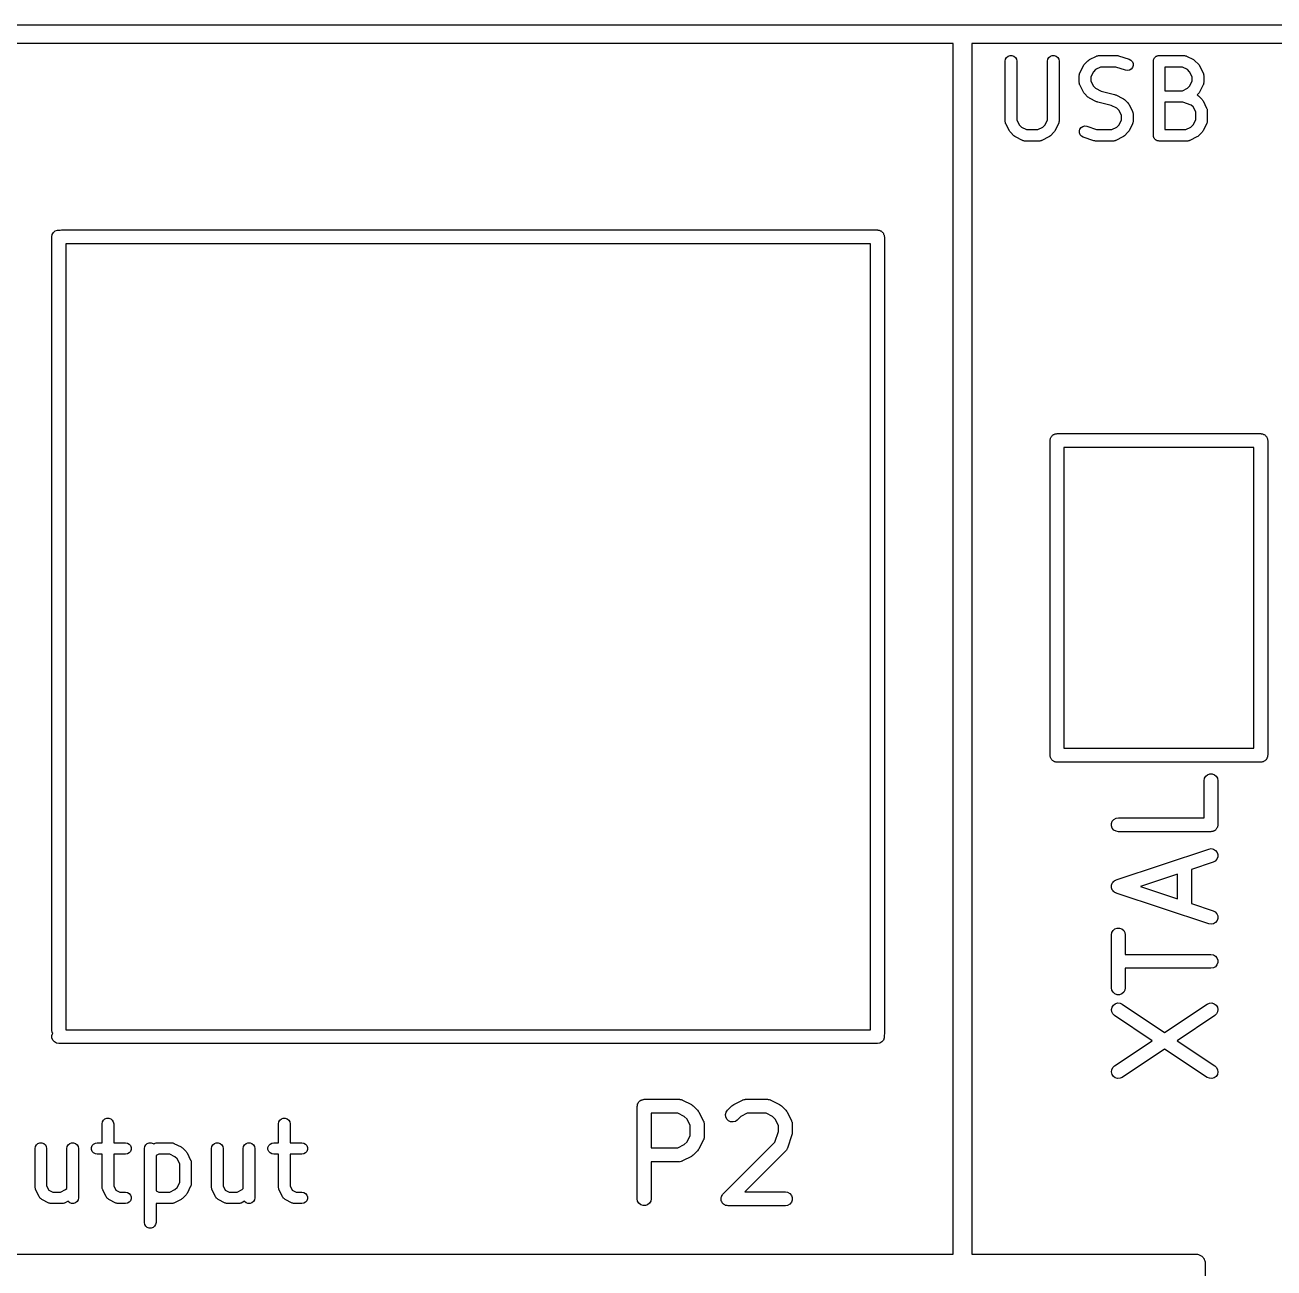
# Model space of a CAD drawing. Extents: x 76 to 227, y -129 to -83.
# Drawn here: x 140.02 to 153.51, y -106.2 to -92.77 of the extents above; entities that cross this region are included whole.
import ezdxf

# ---------------------------------------------------------------- set-up
doc = ezdxf.new("R2010")
doc.units = 0
doc.header["$MEASUREMENT"] = 0
doc.layers.add('BLACK', color=7, linetype='CONTINUOUS')

msp = doc.modelspace()

# ---------------------------------------------------------------- linework, layer by layer
at = {"layer": 'Black'}
for p, q in [((100.36, -92.77), (171.87, -92.77)), ((150.05, -92.97), (115.58, -92.97)), ((150.05, -106.05), (150.05, -92.97)), ((150.25, -92.97), (150.25, -106.05)), ((171.77, -92.97), (150.25, -92.97)), ((150.61, -93.1619), (150.614, -93.1405)), ((150.61, -93.8095), (150.61, -93.1619)), ((150.614, -93.1405), (150.625, -93.1217)), ((150.625, -93.1217), (150.641, -93.1078)), ((150.641, -93.1078), (150.662, -93.1004)), ((150.662, -93.1004), (150.683, -93.1004)), ((150.683, -93.1004), (150.704, -93.1078)), ((150.704, -93.1078), (150.72, -93.1217)), ((150.72, -93.1217), (150.731, -93.1405)), ((150.731, -93.1405), (150.735, -93.1619)), ((150.735, -93.1619), (150.735, -93.7948)), ((151.067, -93.1619), (151.071, -93.1405)), ((151.067, -93.7948), (151.067, -93.1619)), ((151.071, -93.1405), (151.082, -93.1217)), ((151.082, -93.1217), (151.098, -93.1078)), ((151.098, -93.1078), (151.119, -93.1004)), ((151.119, -93.1004), (151.14, -93.1004)), ((151.14, -93.1004), (151.161, -93.1078)), ((151.161, -93.1078), (151.177, -93.1217)), ((151.177, -93.1217), (151.188, -93.1405)), ((151.188, -93.1405), (151.192, -93.1619)), ((151.192, -93.1619), (151.192, -93.8095)), ((151.461, -93.2021), (151.466, -93.1939)), ((151.466, -93.1939), (151.504, -93.1558)), ((151.504, -93.1558), (151.513, -93.1501)), ((151.513, -93.1501), (151.521, -93.1441)), ((151.521, -93.1441), (151.597, -93.106)), ((151.597, -93.106), (151.6, -93.105)), ((151.6, -93.105), (151.603, -93.1032)), ((151.603, -93.1032), (151.611, -93.1019)), ((151.611, -93.1019), (151.618, -93.0998)), ((151.618, -93.0998), (151.621, -93.1)), ((151.621, -93.1), (151.625, -93.0994)), ((151.625, -93.0994), (151.815, -93.0994)), ((151.815, -93.0994), (151.825, -93.1011)), ((151.825, -93.1011), (151.835, -93.1026)), ((151.835, -93.1026), (151.949, -93.1407)), ((151.949, -93.1407), (151.968, -93.151)), ((151.968, -93.151), (151.983, -93.1673)), ((151.983, -93.1673), (151.991, -93.1875)), ((151.991, -93.1875), (151.991, -93.2092)), ((152.21, -93.1619), (152.211, -93.1565)), ((152.21, -93.9619), (152.21, -93.1619)), ((152.211, -93.1511), (152.213, -93.1459)), ((152.211, -93.1565), (152.211, -93.1511)), ((152.213, -93.1459), (152.214, -93.1405)), ((152.214, -93.1405), (152.216, -93.1358)), ((152.216, -93.1358), (152.218, -93.1307)), ((152.218, -93.1307), (152.222, -93.1265)), ((152.222, -93.1265), (152.225, -93.1217)), ((152.225, -93.1217), (152.229, -93.1182)), ((152.229, -93.1182), (152.232, -93.114)), ((152.232, -93.114), (152.237, -93.1113)), ((152.237, -93.1113), (152.241, -93.1078)), ((152.241, -93.1078), (152.246, -93.1059)), ((152.246, -93.1059), (152.251, -93.1032)), ((152.251, -93.1032), (152.256, -93.1022)), ((152.256, -93.1022), (152.262, -93.1004)), ((152.262, -93.1004), (152.267, -93.1004)), ((152.267, -93.1004), (152.272, -93.0994)), ((152.272, -93.0994), (152.539, -93.0994)), ((152.539, -93.0994), (152.543, -93.1)), ((152.543, -93.1), (152.546, -93.0998)), ((152.546, -93.0998), (152.553, -93.1019)), ((152.553, -93.1019), (152.56, -93.1032)), ((152.56, -93.1032), (152.564, -93.105)), ((152.564, -93.105), (152.567, -93.106)), ((152.567, -93.106), (152.643, -93.1441)), ((152.643, -93.1441), (152.651, -93.1501)), ((152.651, -93.1501), (152.659, -93.1558)), ((152.659, -93.1558), (152.698, -93.1939)), ((152.698, -93.1939), (152.703, -93.2021)), ((151.41, -93.3071), (151.412, -93.3001)), ((151.411, -93.3107), (151.41, -93.3071)), ((151.41, -93.3143), (151.411, -93.3107)), ((151.41, -93.3905), (151.41, -93.3143)), ((151.412, -93.3001), (151.414, -93.2929)), ((151.414, -93.2929), (151.415, -93.2898)), ((151.415, -93.2898), (151.416, -93.2863)), ((151.416, -93.2863), (151.455, -93.2101)), ((151.455, -93.2101), (151.461, -93.2021)), ((151.562, -93.2751), (151.535, -93.329)), ((151.535, -93.329), (151.535, -93.3757)), ((151.586, -93.2514), (151.562, -93.2751)), ((151.64, -93.2244), (151.586, -93.2514)), ((151.805, -93.2244), (151.64, -93.2244)), ((151.91, -93.2593), (151.805, -93.2244)), ((151.931, -93.2625), (151.91, -93.2593)), ((151.952, -93.2581), (151.931, -93.2625)), ((151.971, -93.2468), (151.952, -93.2581)), ((151.984, -93.2298), (151.971, -93.2468)), ((151.991, -93.2092), (151.984, -93.2298)), ((152.335, -93.2244), (152.335, -93.4804)), ((152.524, -93.2244), (152.335, -93.2244)), ((152.578, -93.2514), (152.524, -93.2244)), ((152.602, -93.2751), (152.578, -93.2514)), ((152.629, -93.329), (152.602, -93.2751)), ((152.629, -93.3757), (152.629, -93.329)), ((152.703, -93.2021), (152.709, -93.2101)), ((152.709, -93.2101), (152.747, -93.2863)), ((152.747, -93.2863), (152.748, -93.2898)), ((152.748, -93.2898), (152.75, -93.2929)), ((152.75, -93.2929), (152.751, -93.3001)), ((152.751, -93.3001), (152.754, -93.3071)), ((152.754, -93.3071), (152.753, -93.3107)), ((152.753, -93.3107), (152.754, -93.3143)), ((152.754, -93.3143), (152.754, -93.3905)), ((151.411, -93.394), (151.41, -93.3905)), ((151.41, -93.3976), (151.411, -93.394)), ((151.412, -93.4046), (151.41, -93.3976)), ((151.414, -93.4119), (151.412, -93.4046)), ((151.415, -93.415), (151.414, -93.4119)), ((151.416, -93.4184), (151.415, -93.415)), ((151.455, -93.4946), (151.416, -93.4184)), ((151.535, -93.3757), (151.562, -93.4296)), ((151.562, -93.4296), (151.586, -93.4534)), ((151.586, -93.4534), (151.647, -93.4839)), ((152.524, -93.4804), (152.578, -93.4534)), ((152.578, -93.4534), (152.602, -93.4296)), ((152.602, -93.4296), (152.629, -93.3757)), ((152.747, -93.4184), (152.709, -93.4946)), ((152.748, -93.415), (152.747, -93.4184)), ((152.75, -93.4119), (152.748, -93.415)), ((152.751, -93.4046), (152.75, -93.4119)), ((152.754, -93.3976), (152.751, -93.4046)), ((152.754, -93.3905), (152.753, -93.394)), ((152.753, -93.394), (152.754, -93.3976)), ((151.461, -93.5027), (151.455, -93.4946)), ((151.466, -93.5109), (151.461, -93.5027)), ((151.504, -93.549), (151.466, -93.5109)), ((151.513, -93.5547), (151.504, -93.549)), ((151.521, -93.5607), (151.513, -93.5547)), ((151.597, -93.5988), (151.521, -93.5607)), ((151.603, -93.6007), (151.597, -93.5988)), ((151.61, -93.6035), (151.603, -93.6007)), ((151.755, -93.6399), (151.61, -93.6035)), ((151.647, -93.4839), (151.792, -93.5203)), ((151.792, -93.5203), (151.799, -93.5231)), ((151.799, -93.5231), (151.805, -93.5251)), ((151.805, -93.5251), (151.881, -93.5631)), ((151.881, -93.5631), (151.889, -93.5691)), ((151.889, -93.5691), (151.898, -93.5749)), ((151.898, -93.5749), (151.936, -93.6129)), ((152.335, -93.4804), (152.524, -93.4804)), ((152.335, -93.6054), (152.335, -93.8994)), ((152.529, -93.6054), (152.335, -93.6054)), ((152.62, -93.6356), (152.529, -93.6054)), ((152.698, -93.5109), (152.682, -93.5261)), ((152.682, -93.5261), (152.686, -93.5285)), ((152.686, -93.5285), (152.692, -93.532)), ((152.692, -93.532), (152.695, -93.5347)), ((152.695, -93.5347), (152.698, -93.5368)), ((152.703, -93.5027), (152.698, -93.5109)), ((152.698, -93.5368), (152.736, -93.5749)), ((152.709, -93.4946), (152.703, -93.5027)), ((152.736, -93.5749), (152.741, -93.583)), ((152.741, -93.583), (152.747, -93.5911)), ((152.747, -93.5911), (152.785, -93.6673)), ((151.816, -93.6704), (151.755, -93.6399)), ((151.84, -93.6942), (151.816, -93.6704)), ((151.867, -93.7481), (151.84, -93.6942)), ((151.936, -93.6129), (151.941, -93.6211)), ((151.941, -93.6211), (151.947, -93.6292)), ((151.947, -93.6292), (151.985, -93.7054)), ((151.985, -93.7054), (151.986, -93.7088)), ((151.986, -93.7088), (151.988, -93.712)), ((151.988, -93.712), (151.99, -93.7192)), ((151.99, -93.7192), (151.992, -93.7262)), ((151.992, -93.7262), (151.991, -93.7298)), ((151.991, -93.7298), (151.992, -93.7333)), ((151.992, -93.7333), (151.992, -93.8095)), ((152.64, -93.6561), (152.62, -93.6356)), ((152.667, -93.71), (152.64, -93.6561)), ((152.667, -93.7948), (152.667, -93.71)), ((152.785, -93.6673), (152.786, -93.6707)), ((152.786, -93.6707), (152.788, -93.6739)), ((152.788, -93.6739), (152.79, -93.6811)), ((152.79, -93.6811), (152.792, -93.6881)), ((152.792, -93.6881), (152.791, -93.6917)), ((152.791, -93.6917), (152.792, -93.6952)), ((152.792, -93.6952), (152.792, -93.8095)), ((150.611, -93.8131), (150.61, -93.8095)), ((150.61, -93.8167), (150.611, -93.8131)), ((150.612, -93.8237), (150.61, -93.8167)), ((150.614, -93.8309), (150.612, -93.8237)), ((150.615, -93.834), (150.614, -93.8309)), ((150.616, -93.8375), (150.615, -93.834)), ((150.655, -93.9137), (150.616, -93.8375)), ((150.735, -93.7948), (150.762, -93.8487)), ((150.762, -93.8487), (150.786, -93.8724)), ((150.786, -93.8724), (150.84, -93.8994)), ((150.962, -93.8994), (151.016, -93.8724)), ((151.016, -93.8724), (151.04, -93.8487)), ((151.04, -93.8487), (151.067, -93.7948)), ((151.185, -93.8375), (151.147, -93.9137)), ((151.186, -93.834), (151.185, -93.8375)), ((151.188, -93.8309), (151.186, -93.834)), ((151.19, -93.8237), (151.188, -93.8309)), ((151.192, -93.8167), (151.19, -93.8237)), ((151.192, -93.8095), (151.191, -93.8131)), ((151.191, -93.8131), (151.192, -93.8167)), ((151.431, -93.877), (151.449, -93.8657)), ((151.449, -93.8657), (151.471, -93.8613)), ((151.471, -93.8613), (151.492, -93.8645)), ((151.492, -93.8645), (151.597, -93.8994)), ((151.762, -93.8994), (151.816, -93.8724)), ((151.816, -93.8724), (151.84, -93.8487)), ((151.84, -93.8487), (151.867, -93.7948)), ((151.867, -93.7948), (151.867, -93.7481)), ((151.985, -93.8375), (151.947, -93.9137)), ((151.986, -93.834), (151.985, -93.8375)), ((151.988, -93.8309), (151.986, -93.834)), ((151.99, -93.8237), (151.988, -93.8309)), ((151.992, -93.8167), (151.99, -93.8237)), ((151.992, -93.8095), (151.991, -93.8131)), ((151.991, -93.8131), (151.992, -93.8167)), ((152.562, -93.8994), (152.616, -93.8724)), ((152.616, -93.8724), (152.64, -93.8487)), ((152.64, -93.8487), (152.667, -93.7948)), ((152.785, -93.8375), (152.747, -93.9137)), ((152.786, -93.834), (152.785, -93.8375)), ((152.788, -93.8309), (152.786, -93.834)), ((152.79, -93.8237), (152.788, -93.8309)), ((152.792, -93.8167), (152.79, -93.8237)), ((152.792, -93.8095), (152.791, -93.8131)), ((152.791, -93.8131), (152.792, -93.8167)), ((150.661, -93.9217), (150.655, -93.9137)), ((150.666, -93.9299), (150.661, -93.9217)), ((150.704, -93.968), (150.666, -93.9299)), ((150.713, -93.9737), (150.704, -93.968)), ((150.721, -93.9797), (150.713, -93.9737)), ((150.797, -94.0178), (150.721, -93.9797)), ((150.84, -93.8994), (150.962, -93.8994)), ((151.081, -93.9797), (151.005, -94.0178)), ((151.089, -93.9738), (151.081, -93.9797)), ((151.098, -93.968), (151.089, -93.9738)), ((151.136, -93.9299), (151.098, -93.968)), ((151.141, -93.9217), (151.136, -93.9299)), ((151.147, -93.9137), (151.141, -93.9217)), ((151.411, -93.9146), (151.417, -93.894)), ((151.411, -93.9363), (151.411, -93.9146)), ((151.419, -93.9565), (151.411, -93.9363)), ((151.417, -93.894), (151.431, -93.877)), ((151.434, -93.9728), (151.419, -93.9565)), ((151.453, -93.9831), (151.434, -93.9728)), ((151.567, -94.0212), (151.453, -93.9831)), ((151.597, -93.8994), (151.762, -93.8994)), ((151.881, -93.9797), (151.805, -94.0178)), ((151.889, -93.9737), (151.881, -93.9797)), ((151.898, -93.968), (151.889, -93.9737)), ((151.936, -93.9299), (151.898, -93.968)), ((151.941, -93.9217), (151.936, -93.9299)), ((151.947, -93.9137), (151.941, -93.9217)), ((152.211, -93.9673), (152.21, -93.9619)), ((152.211, -93.9728), (152.211, -93.9673)), ((152.213, -93.9779), (152.211, -93.9728)), ((152.214, -93.9833), (152.213, -93.9779)), ((152.216, -93.988), (152.214, -93.9833)), ((152.218, -93.9932), (152.216, -93.988)), ((152.222, -93.9973), (152.218, -93.9932)), ((152.225, -94.0021), (152.222, -93.9973)), ((152.229, -94.0056), (152.225, -94.0021)), ((152.232, -94.0098), (152.229, -94.0056)), ((152.237, -94.0125), (152.232, -94.0098)), ((152.335, -93.8994), (152.562, -93.8994)), ((152.681, -93.9797), (152.605, -94.0178)), ((152.689, -93.9738), (152.681, -93.9797)), ((152.698, -93.968), (152.689, -93.9738)), ((152.736, -93.9299), (152.698, -93.968)), ((152.741, -93.9217), (152.736, -93.9299)), ((152.747, -93.9137), (152.741, -93.9217)), ((150.8, -94.0188), (150.797, -94.0178)), ((150.803, -94.0206), (150.8, -94.0188)), ((150.811, -94.0219), (150.803, -94.0206)), ((150.818, -94.024), (150.811, -94.0219)), ((150.821, -94.0238), (150.818, -94.024)), ((150.825, -94.0244), (150.821, -94.0238)), ((150.977, -94.0244), (150.825, -94.0244)), ((150.981, -94.0238), (150.977, -94.0244)), ((150.984, -94.024), (150.981, -94.0238)), ((150.991, -94.0219), (150.984, -94.024)), ((150.999, -94.0206), (150.991, -94.0219)), ((151.002, -94.0188), (150.999, -94.0206)), ((151.005, -94.0178), (151.002, -94.0188)), ((151.577, -94.0227), (151.567, -94.0212)), ((151.587, -94.0244), (151.577, -94.0227)), ((151.777, -94.0244), (151.587, -94.0244)), ((151.781, -94.0238), (151.777, -94.0244)), ((151.784, -94.024), (151.781, -94.0238)), ((151.791, -94.0219), (151.784, -94.024)), ((151.799, -94.0206), (151.791, -94.0219)), ((151.802, -94.0188), (151.799, -94.0206)), ((151.805, -94.0178), (151.802, -94.0188)), ((152.241, -94.016), (152.237, -94.0125)), ((152.246, -94.0179), (152.241, -94.016)), ((152.251, -94.0206), (152.246, -94.0179)), ((152.256, -94.0216), (152.251, -94.0206)), ((152.262, -94.0235), (152.256, -94.0216)), ((152.267, -94.0235), (152.262, -94.0235)), ((152.272, -94.0244), (152.267, -94.0235)), ((152.577, -94.0244), (152.272, -94.0244)), ((152.581, -94.0238), (152.577, -94.0244)), ((152.584, -94.024), (152.581, -94.0238)), ((152.591, -94.0219), (152.584, -94.024)), ((152.599, -94.0206), (152.591, -94.0219)), ((152.602, -94.0188), (152.599, -94.0206)), ((152.605, -94.0178), (152.602, -94.0188)), ((140.315, -95.06), (140.32, -95.0343)), ((140.315, -103.63), (140.315, -95.06)), ((140.32, -95.0343), (140.333, -95.0118)), ((140.333, -95.0118), (140.352, -94.995)), ((140.352, -94.995), (140.377, -94.9861)), ((140.377, -94.9861), (140.403, -94.9861)), ((140.403, -94.9861), (140.406, -94.9874)), ((140.406, -94.9874), (140.42, -94.985)), ((140.42, -94.985), (149.23, -94.985)), ((149.23, -94.985), (149.236, -94.9861)), ((149.236, -94.9861), (149.243, -94.9861)), ((149.243, -94.9861), (149.249, -94.9884)), ((149.249, -94.9884), (149.256, -94.9895)), ((149.256, -94.9895), (149.261, -94.9928)), ((149.261, -94.9928), (149.267, -94.995)), ((149.267, -94.995), (149.273, -94.9993)), ((149.273, -94.9993), (149.278, -95.0025)), ((149.278, -95.0025), (149.282, -95.0076)), ((149.282, -95.0076), (149.287, -95.0118)), ((149.287, -95.0118), (149.291, -95.0175)), ((149.291, -95.0175), (149.295, -95.0225)), ((149.295, -95.0225), (149.297, -95.0287)), ((149.297, -95.0287), (149.3, -95.0343)), ((149.3, -95.0343), (149.302, -95.0408)), ((149.302, -95.0408), (149.304, -95.047)), ((149.304, -95.047), (149.304, -95.0535)), ((149.304, -95.0535), (149.305, -95.06)), ((149.305, -95.06), (149.305, -103.67)), ((140.465, -95.135), (140.465, -103.625)), ((149.155, -95.135), (140.465, -95.135)), ((149.155, -103.625), (149.155, -95.135)), ((151.096, -97.247), (151.098, -97.2408)), ((151.096, -97.2535), (151.096, -97.247)), ((151.098, -97.2408), (151.1, -97.2343)), ((151.1, -97.2343), (151.103, -97.2287)), ((151.103, -97.2287), (151.105, -97.2225)), ((151.105, -97.2225), (151.109, -97.2175)), ((151.109, -97.2175), (151.113, -97.2118)), ((151.113, -97.2118), (151.118, -97.2076)), ((151.118, -97.2076), (151.122, -97.2025)), ((151.122, -97.2025), (151.127, -97.1993)), ((151.127, -97.1993), (151.132, -97.195)), ((151.132, -97.195), (151.139, -97.1928)), ((151.139, -97.1928), (151.144, -97.1895)), ((151.144, -97.1895), (151.151, -97.1884)), ((151.151, -97.1884), (151.157, -97.1861)), ((151.157, -97.1861), (151.164, -97.1861)), ((151.164, -97.1861), (151.17, -97.185)), ((151.17, -97.185), (153.37, -97.185)), ((153.37, -97.185), (153.376, -97.1861)), ((153.376, -97.1861), (153.383, -97.1861)), ((153.383, -97.1861), (153.389, -97.1884)), ((153.389, -97.1884), (153.396, -97.1895)), ((153.396, -97.1895), (153.401, -97.1928)), ((153.401, -97.1928), (153.407, -97.195)), ((153.407, -97.195), (153.413, -97.1993)), ((153.413, -97.1993), (153.418, -97.2025)), ((153.418, -97.2025), (153.422, -97.2076)), ((153.422, -97.2076), (153.427, -97.2118)), ((153.427, -97.2118), (153.431, -97.2175)), ((153.431, -97.2175), (153.435, -97.2225)), ((153.435, -97.2225), (153.437, -97.2287)), ((153.437, -97.2287), (153.44, -97.2343)), ((153.44, -97.2343), (153.442, -97.2408)), ((153.442, -97.2408), (153.444, -97.247)), ((153.444, -97.247), (153.444, -97.2535)), ((151.095, -97.26), (151.096, -97.2535)), ((151.095, -100.66), (151.095, -97.26)), ((151.245, -97.335), (151.245, -100.585)), ((153.295, -97.335), (151.245, -97.335)), ((153.295, -100.585), (153.295, -97.335)), ((153.444, -97.2535), (153.445, -97.26)), ((153.445, -97.26), (153.445, -100.66)), ((151.245, -100.585), (153.295, -100.585)), ((151.096, -100.666), (151.095, -100.66)), ((151.096, -100.673), (151.096, -100.666)), ((151.098, -100.679), (151.096, -100.673)), ((151.1, -100.686), (151.098, -100.679)), ((151.103, -100.691), (151.1, -100.686)), ((151.105, -100.697), (151.103, -100.691)), ((151.109, -100.703), (151.105, -100.697)), ((151.113, -100.708), (151.109, -100.703)), ((151.118, -100.712), (151.113, -100.708)), ((151.122, -100.717), (151.118, -100.712)), ((151.127, -100.721), (151.122, -100.717)), ((151.132, -100.725), (151.127, -100.721)), ((151.139, -100.727), (151.132, -100.725)), ((151.144, -100.73), (151.139, -100.727)), ((151.151, -100.732), (151.144, -100.73)), ((151.157, -100.734), (151.151, -100.732)), ((151.164, -100.734), (151.157, -100.734)), ((151.17, -100.735), (151.164, -100.734)), ((153.37, -100.735), (151.17, -100.735)), ((153.376, -100.734), (153.37, -100.735)), ((153.383, -100.734), (153.376, -100.734)), ((153.389, -100.732), (153.383, -100.734)), ((153.396, -100.73), (153.389, -100.732)), ((153.401, -100.727), (153.396, -100.73)), ((153.407, -100.725), (153.401, -100.727)), ((153.413, -100.721), (153.407, -100.725)), ((153.418, -100.717), (153.413, -100.721)), ((153.422, -100.712), (153.418, -100.717)), ((153.427, -100.708), (153.422, -100.712)), ((153.431, -100.703), (153.427, -100.708)), ((153.435, -100.697), (153.431, -100.703)), ((153.437, -100.691), (153.435, -100.697)), ((153.44, -100.686), (153.437, -100.691)), ((153.442, -100.679), (153.44, -100.686)), ((153.444, -100.673), (153.442, -100.679)), ((153.445, -100.66), (153.444, -100.666)), ((153.444, -100.666), (153.444, -100.673)), ((152.762, -100.909), (152.775, -100.887)), ((152.775, -100.887), (152.795, -100.87)), ((152.795, -100.87), (152.819, -100.861)), ((152.819, -100.861), (152.845, -100.861)), ((152.845, -100.861), (152.87, -100.87)), ((152.87, -100.87), (152.89, -100.887)), ((152.89, -100.887), (152.903, -100.909)), ((152.757, -100.935), (152.762, -100.909)), ((152.757, -101.336), (152.757, -100.935)), ((152.903, -100.909), (152.907, -100.935)), ((152.907, -100.935), (152.907, -101.411)), ((151.759, -101.398), (151.767, -101.373)), ((151.759, -101.424), (151.759, -101.398)), ((151.767, -101.448), (151.759, -101.424)), ((151.767, -101.373), (151.784, -101.353)), ((151.784, -101.353), (151.807, -101.34)), ((151.807, -101.34), (151.832, -101.336)), ((151.832, -101.336), (152.757, -101.336)), ((152.906, -101.424), (152.904, -101.43)), ((152.907, -101.411), (152.906, -101.417)), ((152.906, -101.417), (152.906, -101.424)), ((151.784, -101.468), (151.767, -101.448)), ((151.807, -101.481), (151.784, -101.468)), ((151.832, -101.486), (151.807, -101.481)), ((152.832, -101.486), (151.832, -101.486)), ((152.839, -101.485), (152.832, -101.486)), ((152.845, -101.485), (152.839, -101.485)), ((152.852, -101.483), (152.845, -101.485)), ((152.858, -101.481), (152.852, -101.483)), ((152.864, -101.478), (152.858, -101.481)), ((152.87, -101.476), (152.864, -101.478)), ((152.875, -101.472), (152.87, -101.476)), ((152.881, -101.468), (152.875, -101.472)), ((152.885, -101.463), (152.881, -101.468)), ((152.89, -101.459), (152.885, -101.463)), ((152.893, -101.453), (152.89, -101.459)), ((152.897, -101.448), (152.893, -101.453)), ((152.9, -101.442), (152.897, -101.448)), ((152.903, -101.437), (152.9, -101.442)), ((152.904, -101.43), (152.903, -101.437)), ((151.809, -102.006), (152.809, -101.673)), ((152.809, -101.673), (152.834, -101.669)), ((152.834, -101.669), (152.86, -101.675)), ((152.86, -101.675), (152.882, -101.688)), ((152.882, -101.688), (152.898, -101.709)), ((152.856, -101.815), (152.622, -101.894)), ((152.879, -101.803), (152.856, -101.815)), ((152.896, -101.784), (152.879, -101.803)), ((152.906, -101.759), (152.896, -101.784)), ((152.898, -101.709), (152.907, -101.733)), ((152.907, -101.733), (152.906, -101.759)), ((152.472, -101.944), (152.07, -102.078)), ((152.472, -102.212), (152.472, -101.944)), ((152.622, -101.894), (152.622, -102.262)), ((151.758, -102.067), (151.759, -102.065)), ((151.758, -102.078), (151.758, -102.067)), ((151.758, -102.089), (151.758, -102.078)), ((151.759, -102.091), (151.758, -102.089)), ((151.759, -102.063), (151.763, -102.052)), ((151.759, -102.065), (151.759, -102.063)), ((151.759, -102.093), (151.759, -102.091)), ((151.763, -102.103), (151.759, -102.093)), ((151.763, -102.052), (151.766, -102.042)), ((151.766, -102.113), (151.763, -102.103)), ((151.766, -102.042), (151.768, -102.04)), ((151.768, -102.038), (151.776, -102.03)), ((151.768, -102.04), (151.768, -102.038)), ((151.776, -102.03), (151.783, -102.022)), ((151.783, -102.022), (151.784, -102.02)), ((151.784, -102.02), (151.786, -102.019)), ((151.786, -102.019), (151.795, -102.014)), ((151.795, -102.014), (151.805, -102.008)), ((151.805, -102.008), (151.807, -102.007)), ((151.807, -102.007), (151.809, -102.006)), ((152.07, -102.078), (152.472, -102.212)), ((151.768, -102.115), (151.766, -102.113)), ((151.768, -102.117), (151.768, -102.115)), ((151.776, -102.125), (151.768, -102.117)), ((151.783, -102.134), (151.776, -102.125)), ((151.784, -102.135), (151.783, -102.134)), ((151.786, -102.136), (151.784, -102.135)), ((151.795, -102.142), (151.786, -102.136)), ((151.805, -102.147), (151.795, -102.142)), ((151.807, -102.148), (151.805, -102.147)), ((151.809, -102.149), (151.807, -102.148)), ((152.809, -102.482), (151.809, -102.149)), ((152.622, -102.262), (152.856, -102.34)), ((152.856, -102.34), (152.879, -102.352)), ((152.879, -102.352), (152.896, -102.372)), ((152.896, -102.372), (152.906, -102.396)), ((152.834, -102.486), (152.809, -102.482)), ((152.86, -102.481), (152.834, -102.486)), ((152.882, -102.467), (152.86, -102.481)), ((152.898, -102.447), (152.882, -102.467)), ((152.907, -102.422), (152.898, -102.447)), ((152.906, -102.396), (152.907, -102.422)), ((151.757, -102.601), (151.762, -102.576)), ((151.757, -103.173), (151.757, -102.601)), ((151.762, -102.576), (151.775, -102.553)), ((151.775, -102.553), (151.795, -102.536)), ((151.795, -102.536), (151.819, -102.528)), ((151.819, -102.528), (151.845, -102.528)), ((151.845, -102.528), (151.87, -102.536)), ((151.87, -102.536), (151.89, -102.553)), ((151.89, -102.553), (151.903, -102.576)), ((151.903, -102.576), (151.907, -102.601)), ((151.907, -102.601), (151.907, -102.812)), ((151.907, -102.812), (152.832, -102.812)), ((152.832, -102.812), (152.858, -102.817)), ((152.858, -102.817), (152.881, -102.83)), ((152.881, -102.83), (152.897, -102.85)), ((152.897, -102.85), (152.906, -102.874)), ((152.906, -102.9), (152.897, -102.925)), ((152.906, -102.874), (152.906, -102.9)), ((152.832, -102.962), (151.907, -102.962)), ((151.907, -102.962), (151.907, -103.173)), ((152.858, -102.958), (152.832, -102.962)), ((152.881, -102.945), (152.858, -102.958)), ((152.897, -102.925), (152.881, -102.945)), ((151.762, -103.199), (151.757, -103.173)), ((151.907, -103.173), (151.903, -103.199)), ((151.775, -103.221), (151.762, -103.199)), ((151.795, -103.238), (151.775, -103.221)), ((151.819, -103.247), (151.795, -103.238)), ((151.845, -103.247), (151.819, -103.247)), ((151.87, -103.238), (151.845, -103.247)), ((151.89, -103.221), (151.87, -103.238)), ((151.903, -103.199), (151.89, -103.221)), ((151.758, -103.406), (151.764, -103.381)), ((151.76, -103.432), (151.758, -103.406)), ((151.772, -103.455), (151.76, -103.432)), ((151.764, -103.381), (151.778, -103.359)), ((151.778, -103.359), (151.799, -103.344)), ((151.799, -103.344), (151.824, -103.336)), ((151.824, -103.336), (151.85, -103.338)), ((151.85, -103.338), (151.874, -103.349)), ((151.874, -103.349), (152.332, -103.654)), ((152.332, -103.654), (152.791, -103.349)), ((152.791, -103.349), (152.815, -103.338)), ((152.815, -103.338), (152.841, -103.336)), ((152.841, -103.336), (152.866, -103.344)), ((152.866, -103.344), (152.887, -103.359)), ((152.887, -103.359), (152.901, -103.381)), ((152.904, -103.432), (152.893, -103.455)), ((152.901, -103.381), (152.907, -103.406)), ((152.907, -103.406), (152.904, -103.432)), ((151.791, -103.473), (151.772, -103.455)), ((152.197, -103.744), (151.791, -103.473)), ((152.874, -103.473), (152.468, -103.744)), ((152.893, -103.455), (152.874, -103.473)), ((140.32, -103.656), (140.315, -103.63)), ((140.316, -103.687), (140.324, -103.664)), ((140.316, -103.713), (140.316, -103.687)), ((140.325, -103.737), (140.316, -103.713)), ((140.324, -103.664), (140.32, -103.656)), ((140.465, -103.625), (149.155, -103.625)), ((149.304, -103.713), (149.295, -103.737)), ((149.305, -103.67), (149.303, -103.684)), ((149.303, -103.684), (149.304, -103.687)), ((149.304, -103.687), (149.304, -103.713)), ((140.342, -103.757), (140.325, -103.737)), ((140.364, -103.77), (140.342, -103.757)), ((140.39, -103.775), (140.364, -103.77)), ((149.23, -103.775), (140.39, -103.775)), ((149.256, -103.77), (149.23, -103.775)), ((149.278, -103.757), (149.256, -103.77)), ((149.295, -103.737), (149.278, -103.757)), ((151.791, -104.015), (152.197, -103.744)), ((152.332, -103.834), (151.874, -104.14)), ((152.791, -104.14), (152.332, -103.834)), ((152.468, -103.744), (152.874, -104.015)), ((151.758, -104.082), (151.76, -104.057)), ((151.764, -104.108), (151.758, -104.082)), ((151.76, -104.057), (151.772, -104.033)), ((151.778, -104.129), (151.764, -104.108)), ((151.772, -104.033), (151.791, -104.015)), ((152.874, -104.015), (152.893, -104.033)), ((152.901, -104.108), (152.887, -104.129)), ((152.893, -104.033), (152.904, -104.057)), ((152.907, -104.082), (152.901, -104.108)), ((152.904, -104.057), (152.907, -104.082)), ((151.799, -104.145), (151.778, -104.129)), ((151.824, -104.152), (151.799, -104.145)), ((151.85, -104.15), (151.824, -104.152)), ((151.874, -104.14), (151.85, -104.15)), ((152.815, -104.15), (152.791, -104.14)), ((152.841, -104.152), (152.815, -104.15)), ((152.866, -104.145), (152.841, -104.152)), ((152.887, -104.129), (152.866, -104.145)), ((146.659, -104.4), (146.664, -104.395)), ((146.664, -104.395), (146.669, -104.392)), ((146.669, -104.392), (146.674, -104.387)), ((146.674, -104.387), (146.681, -104.385)), ((146.681, -104.385), (146.686, -104.382)), ((146.686, -104.382), (146.693, -104.381)), ((146.693, -104.381), (146.699, -104.379)), ((146.699, -104.379), (146.705, -104.379)), ((146.705, -104.379), (146.712, -104.377)), ((146.712, -104.377), (147.093, -104.377)), ((147.093, -104.377), (147.097, -104.378)), ((147.097, -104.378), (147.101, -104.378)), ((147.101, -104.378), (147.11, -104.38)), ((147.11, -104.38), (147.119, -104.382)), ((147.119, -104.382), (147.122, -104.384)), ((147.122, -104.384), (147.126, -104.385)), ((147.126, -104.385), (147.222, -104.433)), ((147.678, -104.433), (147.774, -104.385)), ((147.774, -104.385), (147.778, -104.384)), ((147.778, -104.384), (147.781, -104.382)), ((147.781, -104.382), (147.79, -104.38)), ((147.79, -104.38), (147.799, -104.378)), ((147.799, -104.378), (147.803, -104.378)), ((147.803, -104.378), (147.807, -104.377)), ((147.807, -104.377), (148.045, -104.377)), ((148.045, -104.377), (148.049, -104.378)), ((148.049, -104.378), (148.054, -104.378)), ((148.054, -104.378), (148.062, -104.38)), ((148.062, -104.38), (148.071, -104.382)), ((148.071, -104.382), (148.075, -104.384)), ((148.075, -104.384), (148.079, -104.385)), ((148.079, -104.385), (148.174, -104.433)), ((146.637, -104.452), (146.638, -104.446)), ((146.637, -105.452), (146.637, -104.452)), ((146.638, -104.439), (146.64, -104.433)), ((146.638, -104.446), (146.638, -104.439)), ((146.64, -104.433), (146.641, -104.427)), ((146.641, -104.427), (146.645, -104.421)), ((146.645, -104.421), (146.647, -104.415)), ((146.647, -104.415), (146.651, -104.41)), ((146.651, -104.41), (146.654, -104.404)), ((146.654, -104.404), (146.659, -104.4)), ((146.787, -104.527), (146.787, -104.901)), ((147.075, -104.527), (146.787, -104.527)), ((147.144, -104.562), (147.075, -104.527)), ((147.222, -104.433), (147.231, -104.44)), ((147.231, -104.44), (147.241, -104.447)), ((147.241, -104.447), (147.289, -104.495)), ((147.289, -104.495), (147.296, -104.504)), ((147.296, -104.504), (147.303, -104.514)), ((147.303, -104.514), (147.35, -104.609)), ((147.59, -104.541), (147.596, -104.516)), ((147.596, -104.516), (147.611, -104.495)), ((147.611, -104.495), (147.659, -104.447)), ((147.659, -104.447), (147.669, -104.44)), ((147.669, -104.44), (147.678, -104.433)), ((147.825, -104.527), (147.756, -104.562)), ((148.028, -104.527), (147.825, -104.527)), ((148.096, -104.562), (148.028, -104.527)), ((148.174, -104.433), (148.184, -104.44)), ((148.184, -104.44), (148.194, -104.447)), ((148.194, -104.447), (148.241, -104.495)), ((148.241, -104.495), (148.248, -104.504)), ((148.248, -104.504), (148.255, -104.514)), ((148.255, -104.514), (148.303, -104.609)), ((140.858, -104.642), (140.862, -104.621)), ((140.858, -104.846), (140.858, -104.642)), ((140.862, -104.621), (140.873, -104.602)), ((140.873, -104.602), (140.889, -104.588)), ((140.889, -104.588), (140.91, -104.58)), ((140.91, -104.58), (140.931, -104.58)), ((140.931, -104.58), (140.952, -104.588)), ((140.952, -104.588), (140.968, -104.602)), ((140.968, -104.602), (140.979, -104.621)), ((140.979, -104.621), (140.983, -104.642)), ((140.983, -104.642), (140.983, -104.846)), ((142.763, -104.642), (142.767, -104.621)), ((142.763, -104.846), (142.763, -104.642)), ((142.767, -104.621), (142.777, -104.602)), ((142.777, -104.602), (142.794, -104.588)), ((142.794, -104.588), (142.814, -104.58)), ((142.814, -104.58), (142.836, -104.58)), ((142.836, -104.58), (142.856, -104.588)), ((142.856, -104.588), (142.873, -104.602)), ((142.873, -104.602), (142.884, -104.621)), ((142.884, -104.621), (142.888, -104.642)), ((142.888, -104.642), (142.888, -104.846)), ((147.174, -104.592), (147.144, -104.562)), ((147.208, -104.661), (147.174, -104.592)), ((147.208, -104.768), (147.208, -104.661)), ((147.35, -104.609), (147.352, -104.613)), ((147.352, -104.613), (147.354, -104.617)), ((147.354, -104.617), (147.355, -104.626)), ((147.355, -104.626), (147.358, -104.634)), ((147.358, -104.634), (147.358, -104.639)), ((147.358, -104.639), (147.358, -104.643)), ((147.358, -104.643), (147.358, -104.786)), ((147.592, -104.567), (147.59, -104.541)), ((147.603, -104.591), (147.592, -104.567)), ((147.621, -104.609), (147.603, -104.591)), ((147.645, -104.62), (147.621, -104.609)), ((147.671, -104.622), (147.645, -104.62)), ((147.696, -104.616), (147.671, -104.622)), ((147.717, -104.601), (147.696, -104.616)), ((147.756, -104.562), (147.717, -104.601)), ((148.126, -104.592), (148.096, -104.562)), ((148.161, -104.661), (148.126, -104.592)), ((148.161, -104.726), (148.161, -104.661)), ((148.303, -104.609), (148.304, -104.613)), ((148.304, -104.613), (148.306, -104.617)), ((148.306, -104.617), (148.308, -104.626)), ((148.308, -104.626), (148.31, -104.634)), ((148.31, -104.634), (148.31, -104.639)), ((148.31, -104.639), (148.311, -104.643)), ((148.311, -104.643), (148.311, -104.738)), ((147.174, -104.837), (147.208, -104.768)), ((147.358, -104.794), (147.355, -104.803)), ((147.358, -104.786), (147.358, -104.79)), ((147.358, -104.79), (147.358, -104.794)), ((148.123, -104.84), (148.161, -104.726)), ((148.307, -104.762), (148.259, -104.905)), ((148.309, -104.75), (148.307, -104.762)), ((148.311, -104.738), (148.309, -104.75)), ((140.134, -104.909), (140.138, -104.887)), ((140.134, -105.328), (140.134, -104.909)), ((140.138, -104.887), (140.149, -104.868)), ((140.149, -104.868), (140.165, -104.854)), ((140.165, -104.854), (140.186, -104.847)), ((140.186, -104.847), (140.208, -104.847)), ((140.208, -104.847), (140.228, -104.854)), ((140.228, -104.854), (140.245, -104.868)), ((140.245, -104.868), (140.255, -104.887)), ((140.255, -104.887), (140.259, -104.909)), ((140.259, -104.909), (140.259, -105.313)), ((140.477, -104.909), (140.481, -104.887)), ((140.477, -105.34), (140.477, -104.909)), ((140.481, -104.887), (140.492, -104.868)), ((140.492, -104.868), (140.508, -104.854)), ((140.508, -104.854), (140.529, -104.847)), ((140.529, -104.847), (140.55, -104.847)), ((140.55, -104.847), (140.571, -104.854)), ((140.571, -104.854), (140.587, -104.868)), ((140.587, -104.868), (140.598, -104.887)), ((140.598, -104.887), (140.602, -104.909)), ((140.602, -104.909), (140.602, -105.442)), ((140.745, -104.898), (140.752, -104.877)), ((140.745, -104.919), (140.745, -104.898)), ((140.752, -104.94), (140.745, -104.919)), ((140.752, -104.877), (140.766, -104.861)), ((140.766, -104.861), (140.785, -104.85)), ((140.785, -104.85), (140.806, -104.846)), ((140.806, -104.846), (140.858, -104.846)), ((140.983, -104.846), (141.111, -104.846)), ((141.111, -104.846), (141.132, -104.85)), ((141.132, -104.85), (141.151, -104.861)), ((141.151, -104.861), (141.165, -104.877)), ((141.165, -104.877), (141.173, -104.898)), ((141.173, -104.919), (141.165, -104.94)), ((141.173, -104.898), (141.173, -104.919)), ((141.315, -104.909), (141.319, -104.887)), ((141.315, -105.709), (141.315, -104.909)), ((141.319, -104.887), (141.33, -104.868)), ((141.33, -104.868), (141.346, -104.854)), ((141.346, -104.854), (141.367, -104.847)), ((141.367, -104.847), (141.388, -104.847)), ((141.388, -104.847), (141.409, -104.854)), ((141.409, -104.854), (141.414, -104.859)), ((141.414, -104.859), (141.426, -104.853)), ((141.426, -104.853), (141.429, -104.852)), ((141.429, -104.852), (141.432, -104.85)), ((141.432, -104.85), (141.44, -104.849)), ((141.44, -104.849), (141.447, -104.846)), ((141.447, -104.846), (141.45, -104.847)), ((141.45, -104.847), (141.454, -104.846)), ((141.454, -104.846), (141.606, -104.846)), ((141.606, -104.846), (141.61, -104.847)), ((141.61, -104.847), (141.613, -104.846)), ((141.613, -104.846), (141.62, -104.849)), ((141.62, -104.849), (141.628, -104.85)), ((141.628, -104.85), (141.631, -104.852)), ((141.631, -104.852), (141.634, -104.853)), ((141.634, -104.853), (141.71, -104.891)), ((141.71, -104.891), (141.718, -104.897)), ((141.718, -104.897), (141.727, -104.902)), ((141.727, -104.902), (141.765, -104.941)), ((142.039, -104.909), (142.043, -104.887)), ((142.039, -105.328), (142.039, -104.909)), ((142.043, -104.887), (142.054, -104.868)), ((142.054, -104.868), (142.07, -104.854)), ((142.07, -104.854), (142.091, -104.847)), ((142.091, -104.847), (142.112, -104.847)), ((142.112, -104.847), (142.133, -104.854)), ((142.133, -104.854), (142.149, -104.868)), ((142.149, -104.868), (142.16, -104.887)), ((142.16, -104.887), (142.164, -104.909)), ((142.164, -104.909), (142.164, -105.313)), ((142.382, -104.909), (142.386, -104.887)), ((142.382, -105.34), (142.382, -104.909)), ((142.386, -104.887), (142.396, -104.868)), ((142.396, -104.868), (142.413, -104.854)), ((142.413, -104.854), (142.433, -104.847)), ((142.433, -104.847), (142.455, -104.847)), ((142.455, -104.847), (142.476, -104.854)), ((142.476, -104.854), (142.492, -104.868)), ((142.492, -104.868), (142.503, -104.887)), ((142.503, -104.887), (142.507, -104.909)), ((142.507, -104.909), (142.507, -105.442)), ((142.649, -104.898), (142.657, -104.877)), ((142.649, -104.919), (142.649, -104.898)), ((142.657, -104.94), (142.649, -104.919)), ((142.657, -104.877), (142.671, -104.861)), ((142.671, -104.861), (142.69, -104.85)), ((142.69, -104.85), (142.711, -104.846)), ((142.711, -104.846), (142.763, -104.846)), ((142.888, -104.846), (143.016, -104.846)), ((143.016, -104.846), (143.037, -104.85)), ((143.037, -104.85), (143.056, -104.861)), ((143.056, -104.861), (143.07, -104.877)), ((143.07, -104.877), (143.077, -104.898)), ((143.077, -104.919), (143.07, -104.94)), ((143.077, -104.898), (143.077, -104.919)), ((146.787, -104.901), (147.075, -104.901)), ((147.075, -104.901), (147.144, -104.867)), ((147.144, -104.867), (147.174, -104.837)), ((147.289, -104.934), (147.241, -104.982)), ((147.296, -104.924), (147.289, -104.934)), ((147.303, -104.914), (147.296, -104.924)), ((147.35, -104.819), (147.303, -104.914)), ((147.352, -104.815), (147.35, -104.819)), ((147.354, -104.811), (147.352, -104.815)), ((147.355, -104.803), (147.354, -104.811)), ((147.564, -105.399), (148.123, -104.84)), ((148.241, -104.934), (147.798, -105.377)), ((148.244, -104.93), (148.241, -104.934)), ((148.247, -104.928), (148.244, -104.93)), ((148.251, -104.92), (148.247, -104.928)), ((148.256, -104.913), (148.251, -104.92)), ((148.257, -104.908), (148.256, -104.913)), ((148.259, -104.905), (148.257, -104.908)), ((140.766, -104.956), (140.752, -104.94)), ((140.785, -104.967), (140.766, -104.956)), ((140.806, -104.971), (140.785, -104.967)), ((140.858, -104.971), (140.806, -104.971)), ((140.858, -105.328), (140.858, -104.971)), ((141.111, -104.971), (140.983, -104.971)), ((140.983, -104.971), (140.983, -105.313)), ((141.132, -104.967), (141.111, -104.971)), ((141.151, -104.956), (141.132, -104.967)), ((141.165, -104.94), (141.151, -104.956)), ((141.469, -104.971), (141.44, -104.985)), ((141.44, -104.985), (141.44, -105.365)), ((141.591, -104.971), (141.469, -104.971)), ((141.645, -104.998), (141.591, -104.971)), ((141.669, -105.022), (141.645, -104.998)), ((141.696, -105.076), (141.669, -105.022)), ((141.765, -104.941), (141.77, -104.949)), ((141.77, -104.949), (141.776, -104.957)), ((141.776, -104.957), (141.814, -105.033)), ((141.814, -105.033), (141.816, -105.036)), ((141.816, -105.036), (141.817, -105.04)), ((141.817, -105.04), (141.819, -105.047)), ((141.819, -105.047), (141.821, -105.054)), ((141.821, -105.054), (141.82, -105.057)), ((141.82, -105.057), (141.821, -105.061)), ((141.821, -105.061), (141.821, -105.29)), ((142.671, -104.956), (142.657, -104.94)), ((142.69, -104.967), (142.671, -104.956)), ((142.711, -104.971), (142.69, -104.967)), ((142.763, -104.971), (142.711, -104.971)), ((142.763, -105.328), (142.763, -104.971)), ((143.016, -104.971), (142.888, -104.971)), ((142.888, -104.971), (142.888, -105.313)), ((143.037, -104.967), (143.016, -104.971)), ((143.056, -104.956), (143.037, -104.967)), ((143.07, -104.94), (143.056, -104.956)), ((147.093, -105.051), (146.787, -105.051)), ((146.787, -105.051), (146.787, -105.452)), ((147.097, -105.05), (147.093, -105.051)), ((147.101, -105.051), (147.097, -105.05)), ((147.11, -105.048), (147.101, -105.051)), ((147.119, -105.047), (147.11, -105.048)), ((147.122, -105.045), (147.119, -105.047)), ((147.126, -105.043), (147.122, -105.045)), ((147.222, -104.996), (147.126, -105.043)), ((147.231, -104.988), (147.222, -104.996)), ((147.241, -104.982), (147.231, -104.988)), ((141.696, -105.275), (141.696, -105.076)), ((140.135, -105.331), (140.134, -105.328)), ((140.135, -105.335), (140.135, -105.331)), ((140.137, -105.342), (140.135, -105.335)), ((140.259, -105.313), (140.281, -105.357)), ((140.464, -105.352), (140.477, -105.34)), ((140.859, -105.331), (140.858, -105.328)), ((140.858, -105.335), (140.859, -105.331)), ((140.86, -105.342), (140.858, -105.335)), ((140.983, -105.313), (141.005, -105.357)), ((141.645, -105.352), (141.669, -105.329)), ((141.669, -105.329), (141.696, -105.275)), ((141.814, -105.317), (141.776, -105.394)), ((141.816, -105.314), (141.814, -105.317)), ((141.817, -105.311), (141.816, -105.314)), ((141.819, -105.304), (141.817, -105.311)), ((141.821, -105.297), (141.819, -105.304)), ((141.821, -105.29), (141.82, -105.293)), ((141.82, -105.293), (141.821, -105.297)), ((142.04, -105.331), (142.039, -105.328)), ((142.039, -105.335), (142.04, -105.331)), ((142.041, -105.342), (142.039, -105.335)), ((142.164, -105.313), (142.186, -105.357)), ((142.369, -105.352), (142.382, -105.34)), ((142.763, -105.331), (142.763, -105.328)), ((142.763, -105.335), (142.763, -105.331)), ((142.765, -105.342), (142.763, -105.335)), ((142.888, -105.313), (142.91, -105.357)), ((140.138, -105.349), (140.137, -105.342)), ((140.14, -105.352), (140.138, -105.349)), ((140.141, -105.356), (140.14, -105.352)), ((140.179, -105.432), (140.141, -105.356)), ((140.184, -105.439), (140.179, -105.432)), ((140.189, -105.447), (140.184, -105.439)), ((140.191, -105.448), (140.189, -105.447)), ((140.192, -105.449), (140.191, -105.448)), ((140.199, -105.454), (140.192, -105.449)), ((140.207, -105.46), (140.199, -105.454)), ((140.283, -105.498), (140.207, -105.46)), ((140.281, -105.357), (140.326, -105.379)), ((140.326, -105.379), (140.41, -105.379)), ((140.41, -105.379), (140.464, -105.352)), ((140.598, -105.463), (140.587, -105.482)), ((140.602, -105.442), (140.598, -105.463)), ((140.862, -105.349), (140.86, -105.342)), ((140.864, -105.352), (140.862, -105.349)), ((140.865, -105.356), (140.864, -105.352)), ((140.903, -105.432), (140.865, -105.356)), ((140.908, -105.439), (140.903, -105.432)), ((140.913, -105.447), (140.908, -105.439)), ((140.915, -105.448), (140.913, -105.447)), ((140.916, -105.449), (140.915, -105.448)), ((140.923, -105.454), (140.916, -105.449)), ((140.931, -105.46), (140.923, -105.454)), ((141.007, -105.498), (140.931, -105.46)), ((141.005, -105.357), (141.05, -105.379)), ((141.05, -105.379), (141.111, -105.379)), ((141.111, -105.379), (141.132, -105.383)), ((141.132, -105.383), (141.151, -105.394)), ((141.151, -105.394), (141.165, -105.411)), ((141.165, -105.473), (141.151, -105.49)), ((141.165, -105.411), (141.173, -105.431)), ((141.173, -105.453), (141.165, -105.473)), ((141.173, -105.431), (141.173, -105.453)), ((141.44, -105.365), (141.469, -105.379)), ((141.469, -105.379), (141.591, -105.379)), ((141.591, -105.379), (141.645, -105.352)), ((141.71, -105.46), (141.634, -105.498)), ((141.718, -105.454), (141.71, -105.46)), ((141.727, -105.448), (141.718, -105.454)), ((141.765, -105.41), (141.727, -105.448)), ((141.77, -105.402), (141.765, -105.41)), ((141.776, -105.394), (141.77, -105.402)), ((142.043, -105.349), (142.041, -105.342)), ((142.044, -105.352), (142.043, -105.349)), ((142.046, -105.356), (142.044, -105.352)), ((142.084, -105.432), (142.046, -105.356)), ((142.089, -105.439), (142.084, -105.432)), ((142.094, -105.447), (142.089, -105.439)), ((142.096, -105.448), (142.094, -105.447)), ((142.097, -105.449), (142.096, -105.448)), ((142.104, -105.454), (142.097, -105.449)), ((142.112, -105.46), (142.104, -105.454)), ((142.188, -105.498), (142.112, -105.46)), ((142.186, -105.357), (142.23, -105.379)), ((142.23, -105.379), (142.315, -105.379)), ((142.315, -105.379), (142.369, -105.352)), ((142.503, -105.463), (142.492, -105.482)), ((142.507, -105.442), (142.503, -105.463)), ((142.767, -105.349), (142.765, -105.342)), ((142.768, -105.352), (142.767, -105.349)), ((142.769, -105.356), (142.768, -105.352)), ((142.807, -105.432), (142.769, -105.356)), ((142.813, -105.439), (142.807, -105.432)), ((142.818, -105.447), (142.813, -105.439)), ((142.819, -105.448), (142.818, -105.447)), ((142.82, -105.449), (142.819, -105.448)), ((142.828, -105.454), (142.82, -105.449)), ((142.835, -105.46), (142.828, -105.454)), ((142.912, -105.498), (142.835, -105.46)), ((142.91, -105.357), (142.954, -105.379)), ((142.954, -105.379), (143.016, -105.379)), ((143.016, -105.379), (143.037, -105.383)), ((143.037, -105.383), (143.056, -105.394)), ((143.056, -105.394), (143.07, -105.411)), ((143.07, -105.473), (143.056, -105.49)), ((143.07, -105.411), (143.077, -105.431)), ((143.077, -105.453), (143.07, -105.473)), ((143.077, -105.431), (143.077, -105.453)), ((146.641, -105.478), (146.637, -105.452)), ((146.787, -105.452), (146.782, -105.478)), ((147.542, -105.446), (147.543, -105.443)), ((147.543, -105.456), (147.542, -105.446)), ((147.543, -105.439), (147.546, -105.43)), ((147.543, -105.443), (147.543, -105.439)), ((147.543, -105.465), (147.543, -105.456)), ((147.544, -105.469), (147.543, -105.465)), ((147.544, -105.472), (147.544, -105.469)), ((147.548, -105.481), (147.544, -105.472)), ((147.546, -105.43), (147.549, -105.421)), ((147.549, -105.421), (147.551, -105.418)), ((147.551, -105.418), (147.552, -105.415)), ((147.552, -105.415), (147.558, -105.407)), ((147.558, -105.407), (147.564, -105.399)), ((147.798, -105.377), (148.236, -105.377)), ((148.236, -105.377), (148.261, -105.382)), ((148.261, -105.382), (148.284, -105.395)), ((148.284, -105.395), (148.301, -105.415)), ((148.301, -105.415), (148.31, -105.439)), ((148.31, -105.465), (148.301, -105.49)), ((148.31, -105.439), (148.31, -105.465)), ((140.286, -105.499), (140.283, -105.498)), ((140.29, -105.501), (140.286, -105.499)), ((140.297, -105.502), (140.29, -105.501)), ((140.304, -105.504), (140.297, -105.502)), ((140.307, -105.504), (140.304, -105.504)), ((140.311, -105.504), (140.307, -105.504)), ((140.425, -105.504), (140.311, -105.504)), ((140.429, -105.504), (140.425, -105.504)), ((140.432, -105.504), (140.429, -105.504)), ((140.439, -105.502), (140.432, -105.504)), ((140.447, -105.501), (140.439, -105.502)), ((140.45, -105.499), (140.447, -105.501)), ((140.453, -105.498), (140.45, -105.499)), ((140.49, -105.479), (140.453, -105.498)), ((140.492, -105.482), (140.49, -105.479)), ((140.508, -105.496), (140.492, -105.482)), ((140.529, -105.503), (140.508, -105.496)), ((140.55, -105.503), (140.529, -105.503)), ((140.571, -105.496), (140.55, -105.503)), ((140.587, -105.482), (140.571, -105.496)), ((141.01, -105.499), (141.007, -105.498)), ((141.013, -105.501), (141.01, -105.499)), ((141.021, -105.502), (141.013, -105.501)), ((141.028, -105.504), (141.021, -105.502)), ((141.031, -105.504), (141.028, -105.504)), ((141.035, -105.504), (141.031, -105.504)), ((141.111, -105.504), (141.035, -105.504)), ((141.132, -105.501), (141.111, -105.504)), ((141.151, -105.49), (141.132, -105.501)), ((141.447, -105.504), (141.44, -105.502)), ((141.44, -105.502), (141.44, -105.709)), ((141.45, -105.504), (141.447, -105.504)), ((141.454, -105.504), (141.45, -105.504)), ((141.606, -105.504), (141.454, -105.504)), ((141.61, -105.504), (141.606, -105.504)), ((141.613, -105.504), (141.61, -105.504)), ((141.62, -105.502), (141.613, -105.504)), ((141.628, -105.501), (141.62, -105.502)), ((141.631, -105.499), (141.628, -105.501)), ((141.634, -105.498), (141.631, -105.499)), ((142.191, -105.499), (142.188, -105.498)), ((142.194, -105.501), (142.191, -105.499)), ((142.202, -105.502), (142.194, -105.501)), ((142.209, -105.504), (142.202, -105.502)), ((142.212, -105.504), (142.209, -105.504)), ((142.216, -105.504), (142.212, -105.504)), ((142.33, -105.504), (142.216, -105.504)), ((142.334, -105.504), (142.33, -105.504)), ((142.337, -105.504), (142.334, -105.504)), ((142.344, -105.502), (142.337, -105.504)), ((142.351, -105.501), (142.344, -105.502)), ((142.354, -105.499), (142.351, -105.501)), ((142.358, -105.498), (142.354, -105.499)), ((142.395, -105.479), (142.358, -105.498)), ((142.396, -105.482), (142.395, -105.479)), ((142.413, -105.496), (142.396, -105.482)), ((142.433, -105.503), (142.413, -105.496)), ((142.455, -105.503), (142.433, -105.503)), ((142.476, -105.496), (142.455, -105.503)), ((142.492, -105.482), (142.476, -105.496)), ((142.915, -105.499), (142.912, -105.498)), ((142.918, -105.501), (142.915, -105.499)), ((142.925, -105.502), (142.918, -105.501)), ((142.932, -105.504), (142.925, -105.502)), ((142.936, -105.504), (142.932, -105.504)), ((142.94, -105.504), (142.936, -105.504)), ((143.016, -105.504), (142.94, -105.504)), ((143.037, -105.501), (143.016, -105.504)), ((143.056, -105.49), (143.037, -105.501)), ((146.654, -105.501), (146.641, -105.478)), ((146.674, -105.517), (146.654, -105.501)), ((146.699, -105.526), (146.674, -105.517)), ((146.725, -105.526), (146.699, -105.526)), ((146.749, -105.517), (146.725, -105.526)), ((146.769, -105.501), (146.749, -105.517)), ((146.782, -105.478), (146.769, -105.501)), ((147.552, -105.49), (147.548, -105.481)), ((147.554, -105.492), (147.552, -105.49)), ((147.555, -105.495), (147.554, -105.492)), ((147.562, -105.502), (147.555, -105.495)), ((147.568, -105.51), (147.562, -105.502)), ((147.571, -105.511), (147.568, -105.51)), ((147.574, -105.514), (147.571, -105.511)), ((147.583, -105.518), (147.574, -105.514)), ((147.591, -105.523), (147.583, -105.518)), ((147.594, -105.523), (147.591, -105.523)), ((147.597, -105.525), (147.594, -105.523)), ((147.607, -105.526), (147.597, -105.525)), ((147.617, -105.527), (147.607, -105.526)), ((148.236, -105.527), (147.617, -105.527)), ((148.261, -105.523), (148.236, -105.527)), ((148.284, -105.51), (148.261, -105.523)), ((148.301, -105.49), (148.284, -105.51)), ((141.319, -105.73), (141.315, -105.709)), ((141.33, -105.749), (141.319, -105.73)), ((141.436, -105.73), (141.425, -105.749)), ((141.44, -105.709), (141.436, -105.73)), ((141.346, -105.763), (141.33, -105.749)), ((141.367, -105.77), (141.346, -105.763)), ((141.388, -105.77), (141.367, -105.77)), ((141.409, -105.763), (141.388, -105.77)), ((141.425, -105.749), (141.409, -105.763)), ((134.59, -106.05), (150.05, -106.05)), ((150.25, -106.05), (152.67, -106.05)), ((152.67, -106.05), (152.679, -106.052)), ((152.679, -106.052), (152.687, -106.052)), ((152.687, -106.052), (152.696, -106.055)), ((152.696, -106.055), (152.704, -106.056)), ((152.704, -106.056), (152.712, -106.06)), ((152.712, -106.06), (152.72, -106.063)), ((152.72, -106.063), (152.727, -106.069)), ((152.727, -106.069), (152.734, -106.073)), ((152.734, -106.073), (152.74, -106.08)), ((152.74, -106.08), (152.747, -106.086)), ((152.747, -106.086), (152.751, -106.093)), ((152.751, -106.093), (152.757, -106.1)), ((152.757, -106.1), (152.76, -106.108)), ((152.76, -106.108), (152.764, -106.116)), ((152.764, -106.116), (152.765, -106.124)), ((152.765, -106.124), (152.768, -106.133)), ((152.768, -106.133), (152.768, -106.141)), ((152.768, -106.141), (152.77, -106.15)), ((152.77, -106.15), (152.77, -110.1))]:
    msp.add_line(p, q, dxfattribs=at)

doc.saveas('drawing.dxf')
